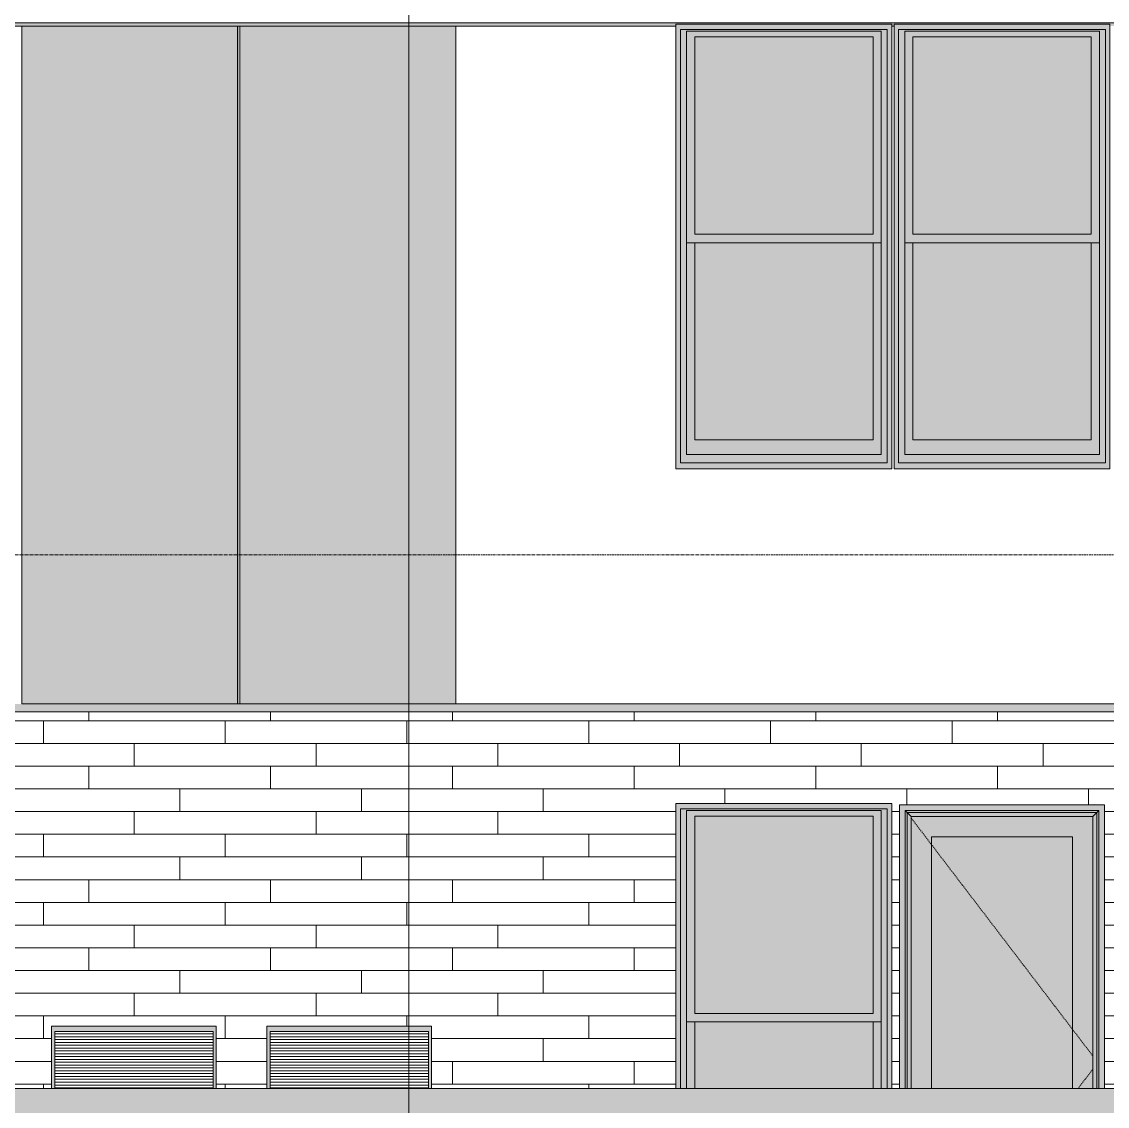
# Model space of a CAD drawing. Header units: inches. Extents: x -4178 to 1394, y -264 to 627.
# Drawn here: x -3175.3 to -2984.2, y 38.9 to 229.9 of the extents above; entities that cross this region are included whole.
import ezdxf

# ---------------------------------------------------------------- set-up
doc = ezdxf.new("R2010")
doc.units = ezdxf.units.IN
doc.header["$MEASUREMENT"] = 0
doc.linetypes.add('Dash 1_16_', pattern=[0.125, 0.0625, -0.0625])
doc.linetypes.add('Grid Line 1_2_', pattern=[0.875, 0.5, -0.125, 0.125, -0.125])
for name, color, linetype, lineweight in [('0-1', 7, 'Continuous', 5), ('A-CLNG-1', 13, 'Continuous', 5), ('A-CLNG-2', 13, 'Continuous', 9), ('A-DOOR-4', 31, 'Continuous', 9), ('A-DOOR-5', 31, 'Dash 1_16_', 9), ('A-DOOR-FRAM', 31, 'Continuous', 9), ('A-DOOR-GLAZ', 31, 'Continuous', 9), ('A-FLOR-LEVL-1', 51, 'Grid Line 1_2_', 9), ('A-GENM', 5, 'Continuous', 9), ('A-GLAZ-1', 151, 'Continuous', 9), ('A-WALL-3', 113, 'Continuous', 9), ('A-WALL-PATT-2', 111, 'Continuous', 9), ('G-ANNO-SYMB-2', 111, 'Continuous', 9)]:
    doc.layers.add(name, color=color, linetype=linetype, lineweight=lineweight)

# ---------------------------------------------------------------- blocks, each defined once
blk = doc.blocks.new('CTR - 1st Phase -Stairs _ Elevators_rvt-1-BUILDING ELEVATION - WEST')
at = {"layer": 'A-FLOR-LEVL-1'}
blk.add_line((-4168.71, 136), (-1830.2, 136), dxfattribs=at)
blk = doc.blocks.new('Window-Double_Hung-Andersen-400_Series-Tilt_Wash - 1st Floor-2636085-BUILDING ELEVATION - WEST')
at = {"layer": 'A-GLAZ-1'}
for points in [[(-3368.64, 42), (-3367.4, 42), (-3367.4, 92.25), (-3405.42, 92.25), (-3405.42, 42), (-3403.55, 42), (-3403.55, 91), (-3369.27, 91), (-3369.27, 42)], [(-3401.66, 55.25), (-3370.71, 55.25), (-3370.71, 90), (-3402.11, 90), (-3402.11, 55.25)], [(-3370.71, 42), (-3370.71, 53.75), (-3402.11, 53.75), (-3402.11, 42), (-3401.66, 42)]]:
    blk.add_hatch(color=256, dxfattribs=at).paths.add_polyline_path(points, flags=0)
h = blk.add_hatch(color=256, dxfattribs=at)
h.paths.add_polyline_path([(-3369.27, 53.75), (-3369.27, 91), (-3403.55, 90.99), (-3403.55, 53.75), (-3370.71, 53.75)], flags=0)
h.paths.add_polyline_path([(-3401.66, 55.25), (-3402.11, 55.25), (-3402.11, 90), (-3370.71, 90), (-3370.71, 55.25)], flags=0)
h = blk.add_hatch(color=256, dxfattribs=at)
h.paths.add_polyline_path([(-3402.11, 42), (-3402.11, 53.75), (-3403.55, 53.75), (-3403.55, 42), (-3403.36, 42)], flags=0)
h.paths.add_polyline_path([(-3370.71, 42), (-3369.27, 42), (-3369.27, 53.75), (-3370.71, 53.75), (-3370.71, 48.39)], flags=0)
for p, q in [((-3367.4, 92.25), (-3405.42, 92.25)), ((-3405.42, 92.25), (-3405.42, 42)), ((-3405.42, 42), (-3405.42, 92.25)), ((-3367.4, 92.25), (-3405.42, 92.25)), ((-3367.4, 42), (-3367.4, 92.25)), ((-3367.4, 42), (-3367.4, 92.25)), ((-3404.61, 91.31), (-3404.61, 42)), ((-3404.61, 91.31), (-3368.21, 91.31)), ((-3403.55, 42), (-3403.55, 91)), ((-3403.55, 91), (-3369.27, 91)), ((-3402.11, 55.25), (-3402.11, 90)), ((-3402.11, 90), (-3370.71, 90)), ((-3370.71, 90), (-3370.71, 55.25)), ((-3369.27, 91), (-3369.27, 42)), ((-3368.21, 91.31), (-3368.21, 42)), ((-3403.55, 53.75), (-3369.27, 53.75)), ((-3370.71, 55.25), (-3402.11, 55.25)), ((-3402.11, 42), (-3402.11, 53.75)), ((-3370.71, 53.75), (-3370.71, 42))]:
    blk.add_line(p, q, dxfattribs=at)
blk = doc.blocks.new('Basic Wall _ EXT - FIBER CEMENT - LARGE - ___-2505169-BUILDING ELEVATION - WEST')
at = {"layer": 'A-WALL-3'}
h = blk.add_hatch(color=256, dxfattribs=at)
h.paths.add_polyline_path([(-2637, 229.15), (-2636.92, 229.15), (-2636.95, 229.73), (-3180.87, 229.72), (-3180.87, 229.15), (-3060.14, 229.15), (-3060.14, 229.5), (-3022.11, 229.5), (-3022.11, 229.15), (-3021.74, 229.15), (-3021.74, 229.5), (-2983.71, 229.5), (-2983.71, 229.15), (-2906.54, 229.15), (-2906.54, 229.5), (-2868.51, 229.5), (-2868.51, 229.15), (-2752.94, 229.15), (-2752.94, 229.5), (-2714.91, 229.5), (-2714.91, 229.15), (-2714.54, 229.15), (-2714.54, 229.5), (-2676.51, 229.5), (-2676.51, 229.15), (-2637.21, 229.15)], flags=0)
h.paths.add_polyline_path([(-3860.05, 229.15), (-3828.14, 229.15), (-3828.14, 229.5), (-3790.11, 229.5), (-3790.11, 229.15), (-3674.54, 229.15), (-3674.54, 229.5), (-3636.51, 229.5), (-3636.51, 229.15), (-3597.74, 229.15), (-3597.74, 229.5), (-3559.71, 229.5), (-3559.71, 229.15), (-3405.74, 229.15), (-3405.74, 229.5), (-3367.71, 229.5), (-3367.71, 229.15), (-3290.54, 229.15), (-3290.54, 229.5), (-3285.36, 229.5), (-3285.36, 229.73), (-3861.05, 229.73), (-3861.05, 229.15), (-3860.06, 229.15)], flags=0)
h.paths.add_polyline_path([(-3252.51, 229.15), (-3181.87, 229.15), (-3181.87, 229.73), (-3284.36, 229.73), (-3284.35, 229.5), (-3252.51, 229.5)], flags=0)
for p, q in [((-2636.92, 229.73), (-3180.87, 229.73)), ((-3180.87, 229.15), (-3060.13, 229.15)), ((-3022.12, 229.15), (-3021.73, 229.15))]:
    blk.add_line(p, q, dxfattribs=at)
blk = doc.blocks.new('Perforated Panel at Magic-Pak - hvac panel - 2nd floor-2505078-BUILDING ELEVATION - WEST')
at = {"layer": 'A-GLAZ-1'}
h = blk.add_hatch(dxfattribs=at)
h.set_pattern_fill('FP_9', color=256, style=0, pattern_type=2)
h.set_pattern_definition([(0, (-2849.124, 169.75), (1, 1), [0.5, -1.5]), (90, (-2848.874, 169.5), (-1, 1), [0.5, -1.5])])
h.paths.add_polyline_path([(-2830.11, 109.75), (-2830.11, 229.15), (-2868.14, 229.15), (-2868.14, 109.75), (-2865.39, 109.75)], flags=0)
for p, q in [((-2868.14, 229.15), (-2868.14, 109.75)), ((-2830.11, 109.75), (-2830.11, 229.15)), ((-2868.14, 109.75), (-2830.11, 109.75))]:
    blk.add_line(p, q, dxfattribs=at)
blk = doc.blocks.new('Window-Double_Hung-Andersen-400_Series-Tilt_Wash - 2nd Floor-2637013-BUILDING ELEVATION - WEST')
at = {"layer": 'A-GLAZ-1'}
h = blk.add_hatch(color=256, dxfattribs=at)
h.paths.add_polyline_path([(-2443.49, 151.19), (-2407.34, 151.19), (-2407.34, 229.5), (-2445.36, 229.5), (-2445.36, 151.19), (-2444.55, 151.19)], flags=0)
h.paths.add_polyline_path([(-2436.03, 153.69), (-2443.49, 153.69), (-2443.49, 228.25), (-2409.21, 228.25), (-2409.21, 153.69), (-2429.67, 153.69)], flags=0)
h = blk.add_hatch(color=256, dxfattribs=at)
h.paths.add_polyline_path([(-2443.49, 191), (-2409.21, 191.02), (-2409.21, 228.25), (-2443.49, 228.24), (-2443.49, 191.19)], flags=0)
h.paths.add_polyline_path([(-2429.67, 192.5), (-2442.05, 192.5), (-2442.05, 227.25), (-2410.65, 227.25), (-2410.65, 192.5)], flags=0)
for points in [[(-2410.65, 192.5), (-2410.65, 227.25), (-2442.05, 227.25), (-2442.05, 192.5), (-2429.67, 192.5)], [(-2429.67, 153.69), (-2409.21, 153.69), (-2409.21, 191), (-2410.65, 191), (-2410.65, 156.25), (-2442.05, 156.25), (-2442.05, 191), (-2443.49, 191), (-2443.49, 153.69), (-2436.03, 153.69)], [(-2412.91, 156.25), (-2410.65, 156.25), (-2410.65, 191), (-2442.05, 191), (-2442.05, 156.25), (-2429.67, 156.25)]]:
    blk.add_hatch(color=256, dxfattribs=at).paths.add_polyline_path(points, flags=0)
for p, q in [((-2407.34, 229.5), (-2445.36, 229.5)), ((-2445.36, 229.5), (-2445.36, 151.19)), ((-2445.36, 151.19), (-2445.36, 229.5)), ((-2407.34, 229.5), (-2445.36, 229.5)), ((-2407.34, 151.19), (-2407.34, 229.5)), ((-2407.34, 151.19), (-2407.34, 229.5)), ((-2444.55, 228.56), (-2444.55, 152.22)), ((-2444.55, 228.56), (-2408.15, 228.56)), ((-2443.49, 153.69), (-2443.49, 228.25)), ((-2443.49, 228.25), (-2409.21, 228.25)), ((-2409.21, 228.25), (-2409.21, 153.69)), ((-2408.15, 228.56), (-2408.15, 152.22)), ((-2442.05, 192.5), (-2442.05, 227.25)), ((-2442.05, 227.25), (-2410.65, 227.25)), ((-2410.65, 227.25), (-2410.65, 192.5)), ((-2410.65, 192.5), (-2442.05, 192.5)), ((-2443.49, 191), (-2409.21, 191)), ((-2442.05, 156.25), (-2442.05, 191)), ((-2410.65, 191), (-2410.65, 156.25)), ((-2410.65, 156.25), (-2442.05, 156.25)), ((-2409.21, 153.69), (-2443.49, 153.69)), ((-2445.36, 151.19), (-2407.34, 151.19)), ((-2445.36, 151.19), (-2407.34, 151.19)), ((-2408.15, 152.22), (-2444.55, 152.22))]:
    blk.add_line(p, q, dxfattribs=at)
blk = doc.blocks.new('Door-Inswing-Andersen-400_Series-Single - 3_ 0-1_8_ x custom height - _1st _ 2nd floor-2652208-BUILDING ELEVATION - WEST')
at = {"layer": 'A-DOOR-FRAM'}
for points in [[(-3019.75, 42), (-3019.71, 90.97), (-2985.69, 90.97), (-2985.69, 42), (-2984.66, 42), (-2984.66, 92), (-3020.79, 92), (-3020.79, 42), (-3020.04, 42)], [(-2990.29, 90.62), (-2986.04, 90.62), (-2985.69, 90.97), (-3019.75, 90.97), (-3019.41, 90.62), (-2999.46, 90.62)], [(-3019.41, 42), (-3019.41, 90.62), (-3019.75, 90.97), (-3019.75, 42)], [(-2999.46, 89.94), (-2986.72, 89.94), (-2986.04, 90.62), (-3019.41, 90.62), (-3018.72, 89.94), (-3015.16, 89.94)], [(-3019.3, 42), (-3018.72, 42), (-3018.72, 89.94), (-3019.41, 90.62), (-3019.41, 42)], [(-3018.72, 42), (-3015.16, 42), (-3015.16, 86.37), (-2990.29, 86.37), (-2990.29, 42), (-2986.72, 42), (-2986.72, 89.94), (-3018.72, 89.94), (-3018.72, 48.39)], [(-2986.15, 42), (-2986.04, 42), (-2986.04, 90.62), (-2986.72, 89.94), (-2986.72, 42)], [(-2986.04, 42), (-2985.69, 42), (-2985.69, 90.97), (-2986.04, 90.62), (-2986.04, 48.39)]]:
    blk.add_hatch(color=256, dxfattribs=at).paths.add_polyline_path(points, flags=0)
at = {"layer": 'A-DOOR-GLAZ'}
blk.add_hatch(color=256, dxfattribs=at).paths.add_polyline_path([(-2999.46, 42), (-2990.29, 42), (-2990.29, 86.37), (-3015.16, 86.37), (-3015.16, 42), (-2999.75, 42)], flags=0)
at = {"layer": 'A-DOOR-5'}
for p, q in [((-2986.72, 47.74), (-3018.72, 89.67)), ((-2986.72, 45.45), (-2989.35, 42))]:
    blk.add_line(p, q, dxfattribs=at)
at = {"layer": 'A-DOOR-FRAM'}
for p, q in [((-2984.66, 92), (-3020.79, 92)), ((-3020.79, 92), (-3020.79, 42)), ((-2984.66, 92), (-3020.79, 92)), ((-3020.79, 92), (-3020.79, 42)), ((-2984.66, 42), (-2984.66, 92)), ((-2984.66, 42), (-2984.66, 92)), ((-3019.75, 42), (-3019.75, 90.97)), ((-3019.75, 90.97), (-2985.69, 90.97)), ((-3019.75, 42), (-3019.75, 90.97)), ((-3019.75, 90.97), (-2985.69, 90.97)), ((-3019.75, 90.97), (-3019.41, 90.62)), ((-3019.41, 90.62), (-3018.72, 89.94)), ((-2986.04, 90.62), (-3019.41, 90.62)), ((-3019.41, 90.62), (-3019.41, 42)), ((-2986.72, 89.94), (-3018.72, 89.94)), ((-3018.72, 89.94), (-3018.72, 42)), ((-2986.04, 90.62), (-2986.72, 89.94)), ((-2986.72, 42), (-2986.72, 89.94)), ((-2985.69, 90.97), (-2986.04, 90.62)), ((-2986.04, 42), (-2986.04, 90.62)), ((-2985.69, 42), (-2985.69, 90.97)), ((-2985.69, 42), (-2985.69, 90.97)), ((-3015.16, 86.37), (-2990.29, 86.37)), ((-3015.16, 42), (-3015.16, 86.37)), ((-2990.29, 86.37), (-2990.29, 42))]:
    blk.add_line(p, q, dxfattribs=at)
blk = doc.blocks.new('V-Series_EWC4_SPVU_RFA_2015 - 1ST FLOOR-V19-BUILDING ELEVATION - WEST')
at = {"layer": 'A-GENM'}
blk.add_hatch(color=256, dxfattribs=at).paths.add_polyline_path([(-3508.12, 42), (-3508.12, 52.06), (-3480.25, 52.06), (-3480.25, 42), (-3479.69, 42), (-3479.69, 53), (-3508.69, 53), (-3508.69, 42), (-3508.25, 42)], flags=0)
h = blk.add_hatch(dxfattribs=at)
h.set_pattern_fill('FP_17', color=256, style=0, pattern_type=2)
h.set_pattern_definition([(0, (-3482.826, -146.361), (0, 0.5), [])])
h.paths.add_polyline_path([(-3480.25, 42), (-3480.25, 52.06), (-3508.12, 52.06), (-3508.12, 42), (-3485.45, 42)], flags=0)
for p, q in [((-3479.69, 53), (-3508.69, 53)), ((-3508.69, 53), (-3508.69, 42)), ((-3508.12, 52.06), (-3508.12, 42)), ((-3480.25, 52.06), (-3508.12, 52.06)), ((-3508.12, 52.06), (-3480.25, 52.06)), ((-3508.12, 42), (-3508.12, 52.06)), ((-3480.25, 42), (-3480.25, 52.06)), ((-3480.25, 52.06), (-3480.25, 42)), ((-3479.69, 42), (-3479.69, 53))]:
    blk.add_line(p, q, dxfattribs=at)

msp = doc.modelspace()

# ---------------------------------------------------------------- hatches: boundary and pattern name
at = {"layer": 'A-CLNG-1'}
msp.add_hatch(color=256, dxfattribs=at).paths.add_polyline_path([(-2645.549, 108.375), (-2637.674, 108.375), (-2637.674, 109.75), (-3860.474, 109.75), (-3860.474, 108.375), (-2654.177, 108.375)], flags=0)
at = {"layer": 'A-WALL-PATT-2'}
h = msp.add_hatch(dxfattribs=at)
h.set_pattern_fill('FP_5', color=256, style=0, pattern_type=2)
h.set_pattern_definition([(0, (-3827.511, -29.2), (0, 4), []), (90, (-3827.511, -29.2), (-8, 8), [4, -28]), (90, (-3811.511, -25.2), (-8, 8), [4, -28])])
h.paths.add_polyline_path([(-3823.199, 42), (-3808.748, 42), (-3808.748, 92.25), (-3770.725, 92.25), (-3770.725, 42), (-3747.475, 42), (-3747.475, 62.708), (-3587.475, 62.708), (-3587.475, 42), (-3568.588, 42), (-3568.588, 62.708), (-3529.588, 62.708), (-3529.588, 42), (-3508.686, 42), (-3508.686, 53), (-3479.686, 53), (-3479.686, 42), (-3461.588, 42), (-3461.588, 62.708), (-3422.588, 62.708), (-3422.588, 42), (-3405.422, 42), (-3405.422, 92.25), (-3367.399, 92.25), (-3367.399, 42), (-3289.586, 42), (-3289.586, 92), (-3253.461, 92), (-3253.461, 42), (-3252.135, 42), (-3252.135, 92.25), (-3214.112, 92.25), (-3214.112, 42), (-3170.086, 42), (-3170.086, 53), (-3141.086, 53), (-3141.086, 42), (-3132.161, 42), (-3132.161, 53), (-3103.161, 53), (-3103.161, 42), (-3060.135, 42), (-3060.135, 92.25), (-3022.112, 92.25), (-3022.112, 42), (-3020.786, 42), (-3020.786, 92), (-2984.661, 92), (-2984.661, 42), (-2886.386, 42), (-2886.386, 92), (-2850.261, 92), (-2850.261, 42), (-2848.935, 42), (-2848.935, 92.25), (-2810.912, 92.25), (-2810.912, 42), (-2810.535, 42), (-2810.535, 92.25), (-2772.512, 92.25), (-2772.512, 42), (-2738.961, 42), (-2738.961, 53), (-2712.324, 53), (-2712.324, 108.375), (-3823.199, 108.375), (-3823.199, 48.386)], flags=0)
h.paths.add_polyline_path([(-2896.863, 85.702), (-2897.245, 85.715), (-2897.052, 85.702), (-2896.864, 85.702)], flags=0)
h.paths.add_polyline_path([(-2893.823, 77.384), (-2901.331, 77.384), (-2901.331, 77.978), (-2901.085, 77.978), (-2901.029, 79.238), (-2901.013, 79.418), (-2900.633, 81.154), (-2900.324, 82.011), (-2899.552, 82.895), (-2898.785, 83.406), (-2898.785, 83.656), (-2898.591, 83.656), (-2898.533, 83.724), (-2898.718, 83.724), (-2898.688, 85.224), (-2898.533, 85.224), (-2898.625, 85.291), (-2898.785, 85.291), (-2898.785, 85.541), (-2898.688, 85.541), (-2898.591, 85.638), (-2897.942, 85.727), (-2898.087, 85.71), (-2898.105, 85.744), (-2898.131, 85.761), (-2898.227, 85.744), (-2898.235, 85.814), (-2898.28, 85.832), (-2898.235, 85.927), (-2897.928, 87.83), (-2898.461, 88.051), (-2898.927, 88.409), (-2899.285, 88.875), (-2899.51, 89.418), (-2899.586, 90), (-2899.51, 90.582), (-2899.285, 91.125), (-2898.905, 91.608), (-2898.337, 92), (-2897.919, 92.173), (-2897.336, 92.25), (-2896.754, 92.173), (-2896.211, 91.949), (-2895.745, 91.591), (-2895.388, 91.125), (-2895.163, 90.582), (-2895.086, 90), (-2895.163, 89.418), (-2895.388, 88.875), (-2895.745, 88.409), (-2896.211, 88.051), (-2896.744, 87.827), (-2896.393, 85.864), (-2896.395, 85.799), (-2896.491, 85.797), (-2896.491, 85.751), (-2896.491, 85.708), (-2896.838, 85.707), (-2896.645, 85.702), (-2896.047, 85.619), (-2895.935, 85.541), (-2895.887, 85.541), (-2895.887, 85.291), (-2896.081, 85.291), (-2896.14, 85.224), (-2895.955, 85.224), (-2895.984, 83.724), (-2896.14, 83.724), (-2896.043, 83.656), (-2895.887, 83.656), (-2895.887, 83.406), (-2895.011, 82.811), (-2894.292, 81.926), (-2893.903, 80.662), (-2893.659, 79.418), (-2893.587, 77.978), (-2893.341, 77.978), (-2893.341, 77.384)], flags=0)
h.paths.add_polyline_path([(-3300.063, 85.702), (-3300.445, 85.715), (-3300.252, 85.702), (-3300.064, 85.702)], flags=0)
h.paths.add_polyline_path([(-3297.142, 77.384), (-3304.531, 77.384), (-3304.531, 77.978), (-3304.285, 77.978), (-3304.229, 79.238), (-3304.213, 79.418), (-3303.833, 81.154), (-3303.572, 81.954), (-3302.752, 82.895), (-3301.985, 83.406), (-3301.985, 83.656), (-3301.791, 83.656), (-3301.733, 83.724), (-3301.918, 83.724), (-3301.888, 85.224), (-3301.733, 85.224), (-3301.825, 85.291), (-3301.985, 85.291), (-3301.985, 85.541), (-3301.888, 85.541), (-3301.791, 85.638), (-3301.142, 85.727), (-3301.287, 85.71), (-3301.305, 85.744), (-3301.331, 85.761), (-3301.427, 85.744), (-3301.435, 85.814), (-3301.48, 85.832), (-3301.435, 85.927), (-3301.128, 87.83), (-3301.661, 88.051), (-3302.127, 88.409), (-3302.485, 88.875), (-3302.71, 89.418), (-3302.786, 90), (-3302.71, 90.582), (-3302.485, 91.125), (-3302.127, 91.591), (-3301.661, 91.949), (-3301.109, 92.175), (-3300.536, 92.25), (-3299.954, 92.173), (-3299.411, 91.949), (-3298.945, 91.591), (-3298.588, 91.125), (-3298.363, 90.582), (-3298.286, 90), (-3298.363, 89.418), (-3298.588, 88.875), (-3298.945, 88.409), (-3299.411, 88.051), (-3299.944, 87.827), (-3299.593, 85.864), (-3299.595, 85.799), (-3299.691, 85.797), (-3299.691, 85.751), (-3299.691, 85.708), (-3300.038, 85.707), (-3299.845, 85.702), (-3299.247, 85.619), (-3299.135, 85.541), (-3299.087, 85.541), (-3299.087, 85.291), (-3299.281, 85.291), (-3299.34, 85.224), (-3299.155, 85.224), (-3299.184, 83.724), (-3299.34, 83.724), (-3299.243, 83.656), (-3299.087, 83.656), (-3299.087, 83.406), (-3298.211, 82.811), (-3297.492, 81.926), (-3297.103, 80.662), (-3296.859, 79.418), (-3296.787, 77.978), (-3296.541, 77.978), (-3296.541, 77.384), (-3297.023, 77.384)], flags=0)
h.paths.add_polyline_path([(-2973.238, 85.702), (-2973.62, 85.715), (-2973.427, 85.702), (-2973.239, 85.702)], flags=0)
h.paths.add_polyline_path([(-2969.716, 77.384), (-2977.706, 77.384), (-2977.706, 77.978), (-2977.46, 77.978), (-2977.404, 79.238), (-2977.388, 79.418), (-2977.008, 81.154), (-2976.747, 81.954), (-2975.927, 82.895), (-2975.16, 83.406), (-2975.16, 83.656), (-2974.966, 83.656), (-2974.908, 83.724), (-2975.093, 83.724), (-2975.063, 85.224), (-2974.908, 85.224), (-2975, 85.291), (-2975.16, 85.291), (-2975.16, 85.541), (-2975.063, 85.541), (-2974.966, 85.638), (-2974.319, 85.727), (-2974.462, 85.71), (-2974.48, 85.744), (-2974.506, 85.761), (-2974.602, 85.744), (-2974.61, 85.814), (-2974.655, 85.832), (-2974.61, 85.927), (-2974.319, 87.837), (-2974.836, 88.051), (-2975.302, 88.409), (-2975.66, 88.875), (-2975.885, 89.418), (-2975.961, 90), (-2975.885, 90.582), (-2975.66, 91.125), (-2975.302, 91.591), (-2974.712, 92), (-2974.294, 92.173), (-2973.711, 92.25), (-2973.129, 92.173), (-2972.586, 91.949), (-2972.12, 91.591), (-2971.763, 91.125), (-2971.538, 90.582), (-2971.461, 90), (-2971.538, 89.418), (-2971.763, 88.875), (-2972.12, 88.409), (-2972.586, 88.051), (-2973.119, 87.827), (-2972.768, 85.864), (-2972.77, 85.799), (-2972.866, 85.797), (-2972.866, 85.751), (-2972.866, 85.708), (-2973.213, 85.707), (-2973.02, 85.702), (-2972.422, 85.619), (-2972.31, 85.541), (-2972.262, 85.541), (-2972.262, 85.291), (-2972.456, 85.291), (-2972.515, 85.224), (-2972.33, 85.224), (-2972.359, 83.724), (-2972.515, 83.724), (-2972.418, 83.656), (-2972.262, 83.656), (-2972.224, 83.381), (-2971.386, 82.811), (-2970.667, 81.926), (-2970.278, 80.662), (-2970.034, 79.418), (-2969.962, 77.978), (-2969.716, 77.978)], flags=0)
h.paths.add_polyline_path([(-3687.013, 85.702), (-3687.395, 85.715), (-3687.202, 85.702), (-3687.014, 85.702)], flags=0)
h.paths.add_polyline_path([(-3684.092, 77.384), (-3691.481, 77.384), (-3691.481, 77.978), (-3691.235, 77.978), (-3691.179, 79.238), (-3691.163, 79.418), (-3690.783, 81.154), (-3690.522, 81.954), (-3689.702, 82.895), (-3688.935, 83.406), (-3688.935, 83.656), (-3688.741, 83.656), (-3688.683, 83.724), (-3688.868, 83.724), (-3688.838, 85.224), (-3688.683, 85.224), (-3688.775, 85.291), (-3688.935, 85.291), (-3688.935, 85.541), (-3688.838, 85.541), (-3688.741, 85.638), (-3688.092, 85.727), (-3688.237, 85.71), (-3688.255, 85.744), (-3688.281, 85.761), (-3688.377, 85.744), (-3688.385, 85.814), (-3688.43, 85.832), (-3688.385, 85.927), (-3688.078, 87.83), (-3688.611, 88.051), (-3689.077, 88.409), (-3689.435, 88.875), (-3689.66, 89.418), (-3689.736, 90), (-3689.66, 90.582), (-3689.435, 91.125), (-3689.077, 91.591), (-3688.611, 91.949), (-3688.069, 92.173), (-3687.486, 92.25), (-3686.904, 92.173), (-3686.361, 91.949), (-3685.895, 91.591), (-3685.538, 91.125), (-3685.313, 90.582), (-3685.236, 90), (-3685.313, 89.418), (-3685.538, 88.875), (-3685.895, 88.409), (-3686.361, 88.051), (-3686.894, 87.827), (-3686.543, 85.864), (-3686.545, 85.799), (-3686.641, 85.797), (-3686.641, 85.751), (-3686.641, 85.708), (-3686.988, 85.707), (-3686.795, 85.702), (-3686.197, 85.619), (-3686.085, 85.541), (-3686.037, 85.541), (-3686.037, 85.291), (-3686.231, 85.291), (-3686.29, 85.224), (-3686.105, 85.224), (-3686.134, 83.724), (-3686.29, 83.724), (-3686.197, 83.656), (-3686.037, 83.656), (-3686.037, 83.406), (-3685.161, 82.811), (-3684.442, 81.926), (-3684.053, 80.662), (-3683.809, 79.418), (-3683.737, 77.978), (-3683.491, 77.978), (-3683.491, 77.384), (-3683.973, 77.384)], flags=0)
h = msp.add_hatch(dxfattribs=at)
h.set_pattern_fill('FP_6', color=256, style=0, pattern_type=2)
h.set_pattern_definition([(0, (-1929.199, 0.8), (0, 4), []), (90, (-1929.199, 0.8), (-8, 8), [4, -28]), (90, (-1913.199, 4.8), (-8, 8), [4, -28])])
h.paths.add_polyline_path([(-2060.98, -32), (-1931.324, -32), (-1931.324, 42), (-3830.808, 42), (-3830.808, -31.441), (-3830.568, -32), (-2128.014, -32)], flags=0)

# ---------------------------------------------------------------- linework, layer by layer
at = {"layer": 'A-CLNG-2'}
msp.add_line((-2637.674, 108.375), (-3860.474, 108.375), dxfattribs=at)
at = {"layer": 'A-WALL-3'}
for p, q in [((-3137.312, 229.149), (-3137.312, 109.75)), ((-3136.935, 109.75), (-3136.935, 229.149)), ((-3098.912, 229.149), (-3098.912, 109.75)), ((-3137.312, 109.75), (-3136.935, 109.75)), ((-3098.912, 109.75), (-2868.135, 109.75)), ((-1927.074, 42), (-3830.808, 42))]:
    msp.add_line(p, q, dxfattribs=at)
at = {"layer": 'G-ANNO-SYMB-2'}
msp.add_line((-3107.149, 526.953), (-3107.149, -61.307), dxfattribs=at)

# ---------------------------------------------------------------- block references
at = {"layer": '0-1'}
msp.add_blockref('CTR - 1st Phase -Stairs _ Elevators_rvt-1-BUILDING ELEVATION - WEST', (0, 0), dxfattribs=at)
at = {"layer": 'A-DOOR-4'}
msp.add_blockref('Door-Inswing-Andersen-400_Series-Single - 3_ 0-1_8_ x custom height - _1st _ 2nd floor-2652208-BUILDING ELEVATION - WEST', (0, 0), dxfattribs=at)
at = {"layer": 'A-GENM'}
for p in [(338.6, 0), (376.525, 0)]:
    msp.add_blockref('V-Series_EWC4_SPVU_RFA_2015 - 1ST FLOOR-V19-BUILDING ELEVATION - WEST', p, dxfattribs=at)
at = {"layer": 'A-GLAZ-1'}
for name, p in [('Window-Double_Hung-Andersen-400_Series-Tilt_Wash - 2nd Floor-2637013-BUILDING ELEVATION - WEST', (-614.775, 0)), ('Window-Double_Hung-Andersen-400_Series-Tilt_Wash - 2nd Floor-2637013-BUILDING ELEVATION - WEST', (-576.375, 0)), ('Perforated Panel at Magic-Pak - hvac panel - 2nd floor-2505078-BUILDING ELEVATION - WEST', (-307.2, 0)), ('Perforated Panel at Magic-Pak - hvac panel - 2nd floor-2505078-BUILDING ELEVATION - WEST', (-268.8, 0)), ('Window-Double_Hung-Andersen-400_Series-Tilt_Wash - 1st Floor-2636085-BUILDING ELEVATION - WEST', (345.287, 0))]:
    msp.add_blockref(name, p, dxfattribs=at)
at = {"layer": 'A-WALL-3'}
msp.add_blockref('Basic Wall _ EXT - FIBER CEMENT - LARGE - ___-2505169-BUILDING ELEVATION - WEST', (0, 0), dxfattribs=at)

doc.saveas('drawing.dxf')
